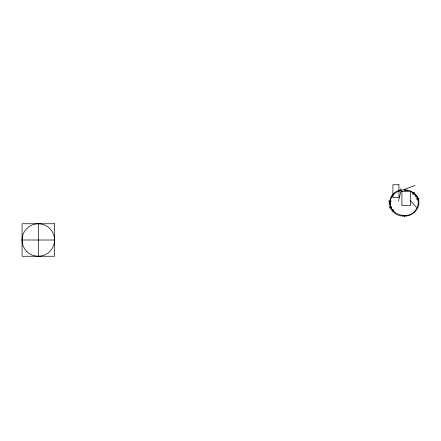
<?xml version="1.0" encoding="UTF-8"?>
<svg xmlns="http://www.w3.org/2000/svg" width="441" height="441" viewBox="0 0 441 441"><rect width="100%" height="100%" fill="white"/><g stroke="black" fill="none" stroke-linecap="round" stroke-linejoin="round"><path stroke-width="0.66" d="M407.919 190.677C407.594 189.718 403.631 191.466 404.276 189.768C409.132 189.713 414.193 192.144 416.982 196.306M404.248 190.06L404.226 189.922M400.445 190.137C383.841 193.456 388.069 217.049 404.215 216.051M404.276 189.729L404.215 190.225M398.466 201.107L401.101 190.501L415.141 185.501M391.382 207.821L391.371 206.735L390.428 206.195M393.234 210.649L393.047 209.343M389.166 203.924L389.155 205.004M400.081 189.68L400.593 189.024L401.674 189.024M391.977 196.543C389.585 200.379 389.508 205.423 391.972 209.183M417.07 196.322C416.166 197.882 413.994 195.743 415.576 194.839M412.693 192.59C411.337 196.94 417.506 192.309 412.919 192.419M391.966 196.565L394.221 193.941L397.154 191.923L400.577 190.655M391.211 208.042C389.927 209.321 388.394 206.691 390.153 206.228M389.949 202.722C393.967 200.578 386.333 199.569 389.646 202.684M389.833 203.417L390.384 203.417M417.82 199.944C421.998 197.303 413.625 197.303 417.798 199.944M392.573 211.156L391.988 211.156M404.21 215.533C417.462 216.454 424.154 198.015 411.332 191.945M404.27 216.068C414.198 216.768 423.029 205.131 416.966 196.278M398.934 190.308L400.29 190.308M22.05 240.009L54.563 240.009M404.281 215.517C399.91 215.373 395.373 213.67 392.722 210.059M401.101 190.501L402.005 191.493M410.141 200.429L416.464 207.38M38.306 223.752L38.306 256.265M404.16 216.046L404.127 215.555L404.149 216.046M404.331 215.985L404.364 215.533L404.336 215.93M389.91 204.442L390.445 204.536L389.91 204.442M391.917 209.955L392.451 210.054L391.917 209.955M398.934 184.735L392.914 184.735L392.914 197.64L398.934 197.64L398.934 184.735M410.532 191.317L401.916 191.317L401.916 205.589L410.532 205.589L410.532 191.317M54.563 223.752L22.05 223.752L22.05 256.265L54.563 256.265L54.563 223.752M26.813 251.502A16.256 16.256 0 0 0 54.006 244.215A16.256 16.256 0 0 0 34.1 224.309A16.256 16.256 0 0 0 26.813 251.502"/></g></svg>
